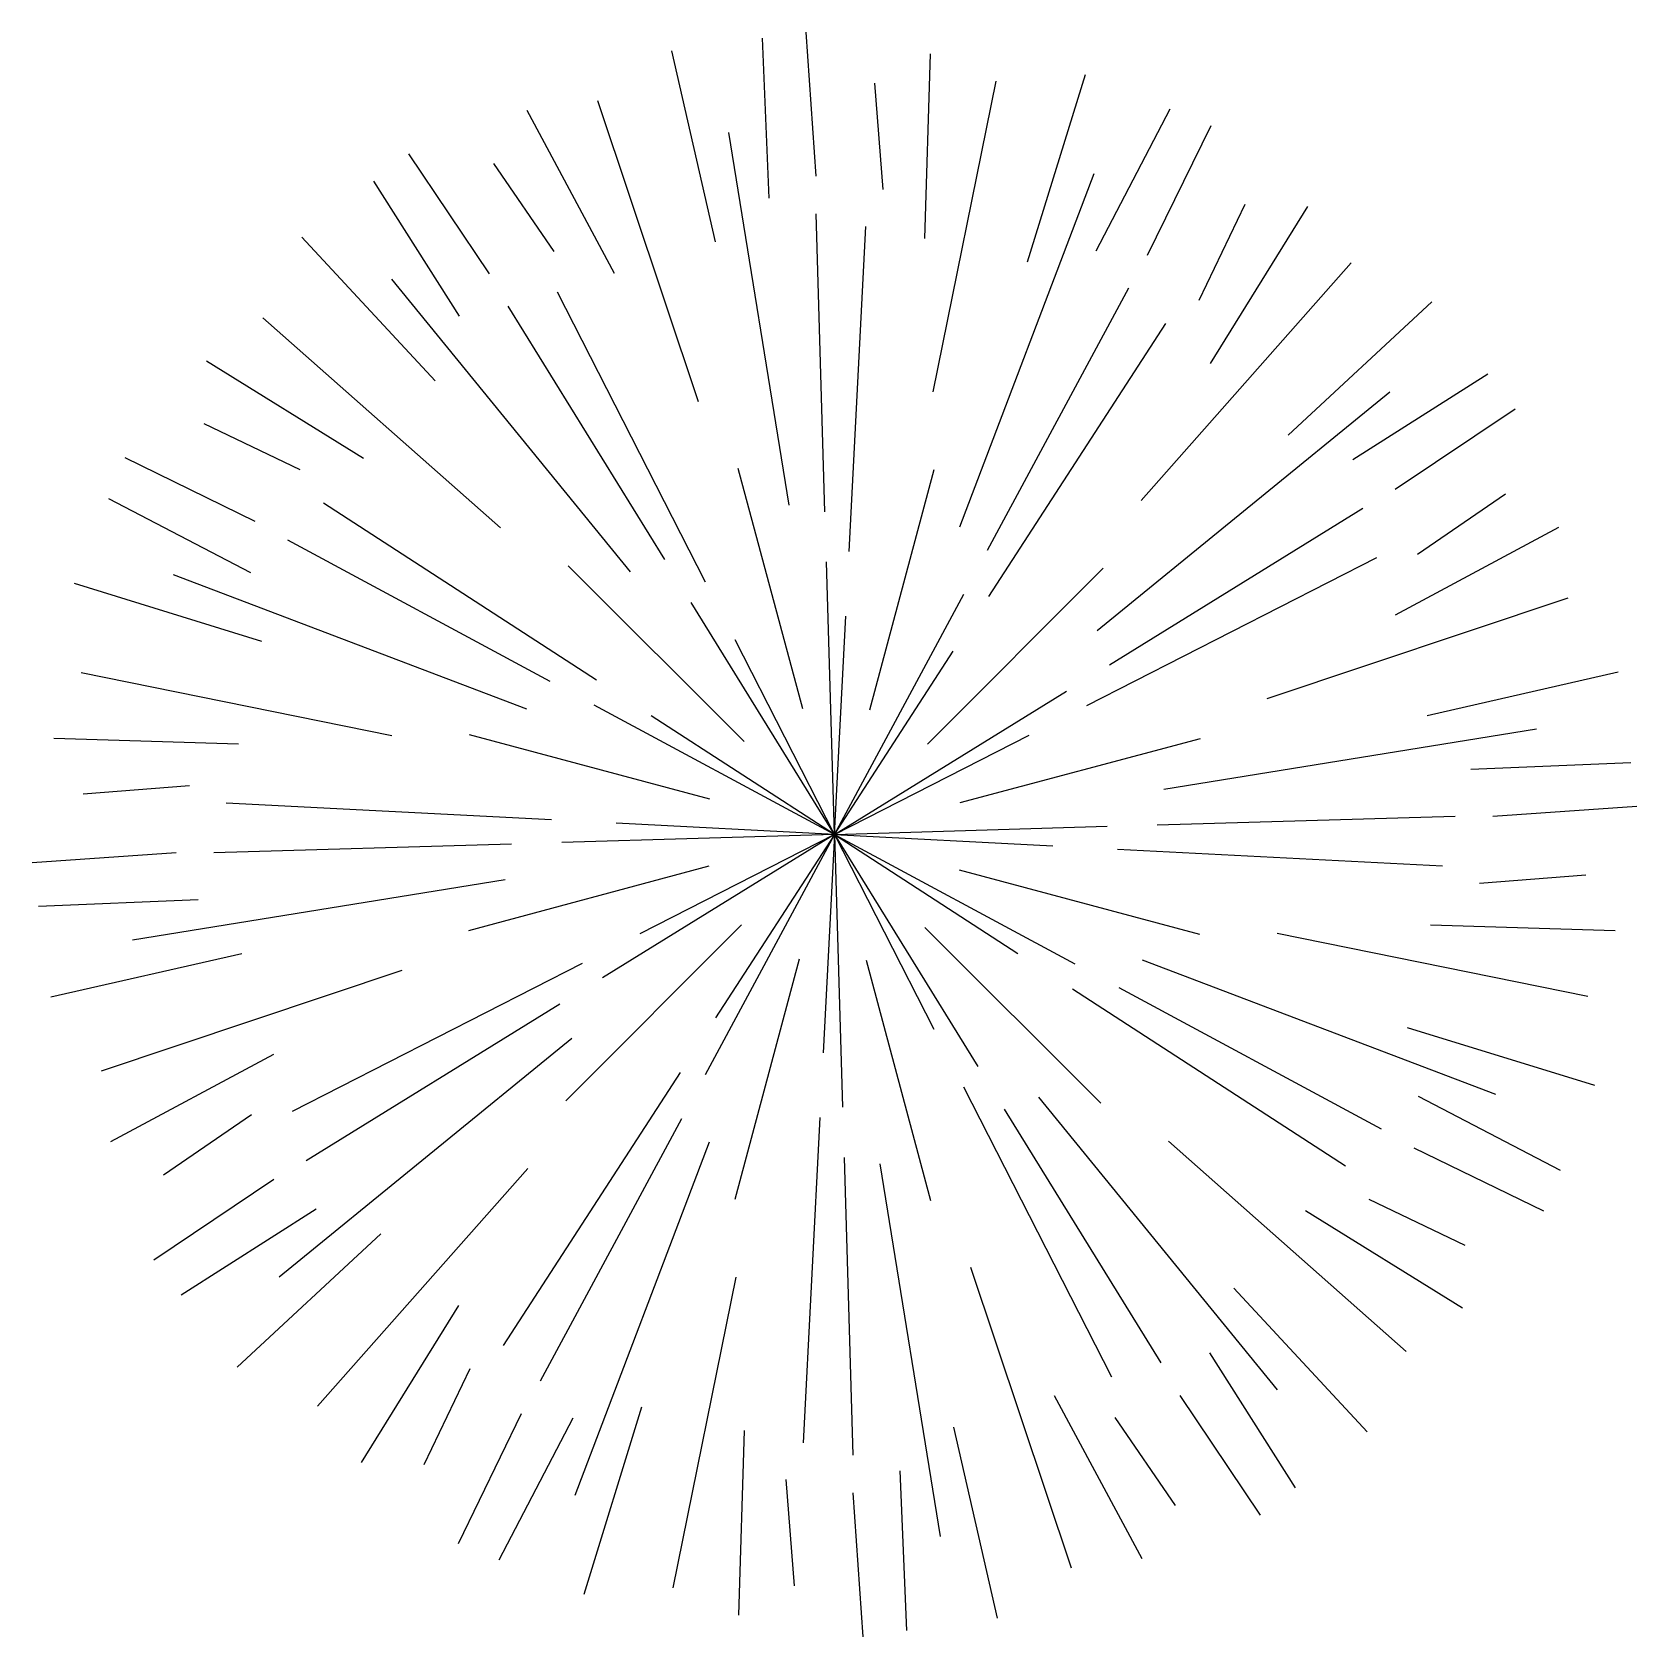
# Model space of a CAD drawing. Header units: millimetres. Extents: x 412.16 to 413.2, y 2594.49 to 2595.54.
import ezdxf

# ---------------------------------------------------------------- set-up
doc = ezdxf.new("R2010")
doc.units = ezdxf.units.MM
doc.header["$LTSCALE"] = 10
doc.layers.add('Vegetais', color=94, linetype='Continuous')

msp = doc.modelspace()

# ---------------------------------------------------------------- linework, layer by layer
at = {"layer": 'Vegetais'}
for p, q in [((412.6368, 2595.4272), (412.6324, 2595.5315)), ((412.6674, 2595.4415), (412.6609, 2595.5356)), ((412.6017, 2595.3986), (412.5733, 2595.5233)), ((412.7383, 2595.4008), (412.7421, 2595.5214)), ((412.8054, 2595.3857), (412.8432, 2595.5079)), ((412.7113, 2595.4329), (412.7058, 2595.5022)), ((412.7438, 2595.3008), (412.785, 2595.5036)), ((412.5907, 2595.2943), (412.525, 2595.4906)), ((412.536, 2595.3781), (412.479, 2595.4845)), ((412.8501, 2595.3929), (412.8984, 2595.4854)), ((412.6499, 2595.2268), (412.6105, 2595.4701)), ((412.8838, 2595.39), (412.9252, 2595.4747)), ((412.4543, 2595.3779), (412.4016, 2595.4561)), ((412.4966, 2595.3924), (412.4572, 2595.4497)), ((412.4348, 2595.3502), (412.3789, 2595.4383)), ((412.7613, 2595.2128), (412.8488, 2595.4432)), ((412.9175, 2595.3606), (412.9474, 2595.4233)), ((412.6732, 2595.2226), (412.6674, 2595.417)), ((412.9248, 2595.3193), (412.9884, 2595.4218)), ((412.689, 2595.1967), (412.6999, 2595.4088)), ((412.4188, 2595.3079), (412.3318, 2595.4017)), ((412.8796, 2595.23), (413.0167, 2595.385)), ((412.5464, 2595.1833), (412.3907, 2595.3743)), ((412.5953, 2595.1767), (412.4987, 2595.3659)), ((412.7794, 2595.1975), (412.8715, 2595.3687)), ((412.5687, 2595.1913), (412.4665, 2595.3567)), ((412.9754, 2595.2726), (413.0692, 2595.3596)), ((412.4615, 2595.2121), (412.3064, 2595.3492)), ((412.7801, 2595.1672), (412.8956, 2595.3454)), ((412.3721, 2595.2573), (412.2696, 2595.3209)), ((413.0177, 2595.2566), (413.1058, 2595.3125)), ((412.8508, 2595.145), (413.0418, 2595.3008)), ((413.0454, 2595.2372), (413.1236, 2595.2898)), ((412.3308, 2595.25), (412.2681, 2595.2799)), ((412.3014, 2595.2163), (412.2167, 2595.2577)), ((412.6587, 2595.094), (412.6167, 2595.2507)), ((412.7025, 2595.0934), (412.7445, 2595.2501)), ((412.2985, 2595.1826), (412.206, 2595.2309)), ((412.5242, 2595.1126), (412.346, 2595.2281)), ((412.8588, 2595.1227), (413.0242, 2595.2249)), ((413.0599, 2595.1948), (413.1172, 2595.2343)), ((412.4939, 2595.1119), (412.3227, 2595.204)), ((413.0456, 2595.1554), (413.152, 2595.2124)), ((412.8442, 2595.0961), (413.0334, 2595.1927)), ((412.6205, 2595.0726), (412.5057, 2595.1873)), ((412.6795, 2595.012), (412.6742, 2595.1899)), ((412.7401, 2595.071), (412.8548, 2595.1857)), ((412.3058, 2595.1379), (412.1835, 2595.1757)), ((412.4786, 2595.0938), (412.2482, 2595.1813)), ((412.6795, 2595.012), (412.5859, 2595.1634)), ((412.6795, 2595.012), (412.7638, 2595.1687)), ((412.9618, 2595.1007), (413.1581, 2595.1664)), ((412.6795, 2595.012), (412.6868, 2595.1544)), ((412.6795, 2595.012), (412.6146, 2595.139)), ((412.6795, 2595.012), (412.757, 2595.1316)), ((412.3906, 2595.0763), (412.1878, 2595.1175)), ((413.0661, 2595.0897), (413.1908, 2595.1182)), ((412.6795, 2595.012), (412.8309, 2595.1055)), ((412.6795, 2595.012), (412.5227, 2595.0963)), ((412.6795, 2595.012), (412.5598, 2595.0895)), ((412.8943, 2595.0415), (413.1376, 2595.0809)), ((412.2906, 2595.0708), (412.1701, 2595.0746)), ((412.5981, 2595.035), (412.4413, 2595.077)), ((412.6795, 2595.012), (412.8065, 2595.0768)), ((412.7615, 2595.0328), (412.9182, 2595.0747)), ((413.0947, 2595.0547), (413.199, 2595.059)), ((412.2585, 2595.0438), (412.1892, 2595.0383)), ((412.4947, 2595.0215), (412.2826, 2595.0324)), ((413.109, 2595.024), (413.2031, 2595.0305)), ((412.6795, 2595.012), (412.537, 2595.0193)), ((412.6795, 2595.012), (412.8574, 2595.0173)), ((412.8901, 2595.0182), (413.0845, 2595.024)), ((412.4688, 2595.0057), (412.2744, 2594.9999)), ((412.6795, 2595.012), (412.5015, 2595.0067)), ((412.6795, 2595.012), (412.528, 2594.9184)), ((412.6795, 2595.012), (412.5524, 2594.9471)), ((412.6795, 2595.012), (412.5951, 2594.8552)), ((412.6795, 2595.012), (412.6019, 2594.8923)), ((412.6795, 2595.012), (412.6721, 2594.8695)), ((412.6795, 2595.012), (412.7991, 2594.9344)), ((412.6795, 2595.012), (412.8362, 2594.9276)), ((412.6795, 2595.012), (412.8219, 2595.0046)), ((412.6795, 2595.012), (412.773, 2594.8605)), ((412.6795, 2595.012), (412.6847, 2594.834)), ((412.6795, 2595.012), (412.7443, 2594.8849)), ((412.2499, 2594.9999), (412.1559, 2594.9934)), ((412.8642, 2595.0024), (413.0763, 2594.9915)), ((412.5975, 2594.9912), (412.4407, 2594.9492)), ((412.7609, 2594.989), (412.9176, 2594.947)), ((413.1004, 2594.9801), (413.1697, 2594.9856)), ((412.4646, 2594.9824), (412.2213, 2594.943)), ((412.2642, 2594.9693), (412.16, 2594.9649)), ((412.6188, 2594.953), (412.5041, 2594.8382)), ((413.0683, 2594.9531), (413.1889, 2594.9493)), ((412.7385, 2594.9513), (412.8532, 2594.8366)), ((412.9683, 2594.9476), (413.1711, 2594.9064)), ((412.2928, 2594.9342), (412.1681, 2594.9058)), ((412.3971, 2594.9232), (412.2009, 2594.8575)), ((412.5147, 2594.9278), (412.3255, 2594.8312)), ((412.6565, 2594.9306), (412.6145, 2594.7738)), ((412.7002, 2594.93), (412.7422, 2594.7732)), ((412.8803, 2594.9301), (413.1107, 2594.8426)), ((412.8347, 2594.9113), (413.0129, 2594.7958)), ((412.865, 2594.9121), (413.0362, 2594.8199)), ((412.5002, 2594.9012), (412.3347, 2594.799)), ((412.5081, 2594.8789), (412.3171, 2594.7232)), ((413.0532, 2594.886), (413.1754, 2594.8483)), ((412.3133, 2594.8685), (412.207, 2594.8115)), ((412.5788, 2594.8567), (412.4633, 2594.6785)), ((412.7636, 2594.8472), (412.8602, 2594.658)), ((412.8125, 2594.8406), (412.9683, 2594.6496)), ((413.0604, 2594.8413), (413.1529, 2594.793)), ((412.299, 2594.8291), (412.2417, 2594.7897)), ((412.5796, 2594.8264), (412.4874, 2594.6552)), ((412.6699, 2594.8272), (412.659, 2594.6151)), ((412.7902, 2594.8327), (412.8924, 2594.6672)), ((412.5976, 2594.8111), (412.5101, 2594.5807)), ((412.8975, 2594.8118), (413.0525, 2594.6747)), ((413.0575, 2594.8076), (413.1422, 2594.7663)), ((412.6857, 2594.8013), (412.6915, 2594.6069)), ((412.709, 2594.7971), (412.7484, 2594.5538)), ((412.3135, 2594.7868), (412.2353, 2594.7341)), ((412.4793, 2594.794), (412.3422, 2594.6389)), ((413.0281, 2594.7739), (413.0908, 2594.744)), ((412.3412, 2594.7674), (412.2531, 2594.7114)), ((412.9868, 2594.7666), (413.0893, 2594.703)), ((412.3835, 2594.7513), (412.2897, 2594.6643)), ((412.6151, 2594.7231), (412.5739, 2594.5203)), ((412.7682, 2594.7296), (412.8339, 2594.5334)), ((412.9401, 2594.716), (413.0271, 2594.6222)), ((412.4341, 2594.7046), (412.3705, 2594.6021)), ((412.9241, 2594.6737), (412.98, 2594.5856)), ((412.4414, 2594.6633), (412.4115, 2594.6006)), ((412.5535, 2594.6383), (412.5158, 2594.516)), ((412.8229, 2594.6458), (412.8799, 2594.5395)), ((412.9047, 2594.646), (412.9573, 2594.5678)), ((412.4751, 2594.6339), (412.4338, 2594.5492)), ((412.5088, 2594.631), (412.4605, 2594.5385)), ((412.8623, 2594.6315), (412.9018, 2594.5742)), ((412.6206, 2594.6231), (412.6168, 2594.5026)), ((412.7572, 2594.6253), (412.7857, 2594.5006)), ((412.7222, 2594.5967), (412.7265, 2594.4925)), ((412.6476, 2594.591), (412.6531, 2594.5217)), ((412.6915, 2594.5824), (412.698, 2594.4884))]:
    msp.add_line(p, q, dxfattribs=at)

doc.saveas('drawing.dxf')
